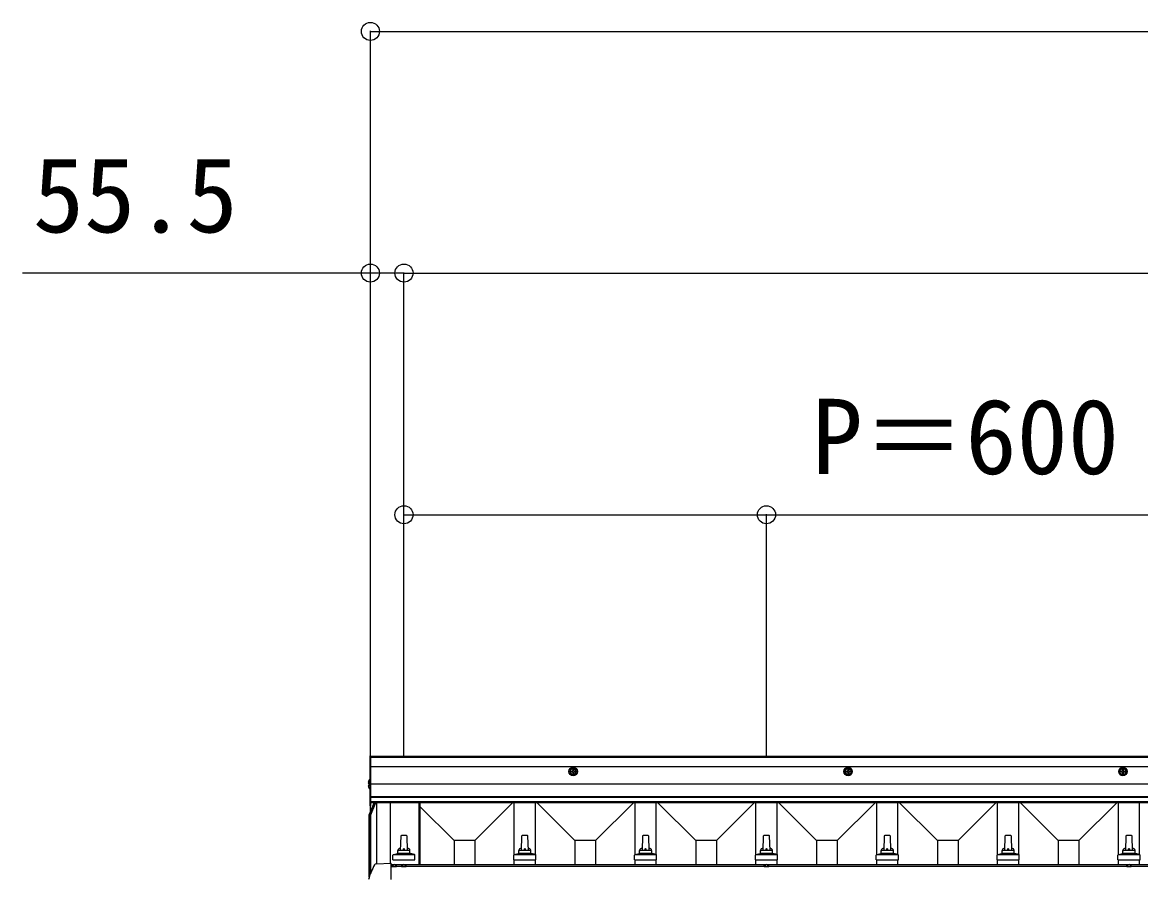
# Model space of a CAD drawing. Units: millimetres, scale not verified. Extents: x -8750 to 8750, y -13002 to 12947.
# Drawn here: x -2732 to -881, y 5293 to 6712 of the extents above; entities that cross this region are included whole.
import ezdxf
from ezdxf.enums import TextEntityAlignment as Align

# ---------------------------------------------------------------- set-up
doc = ezdxf.new("R2010")
doc.units = ezdxf.units.MM
doc.header["$LTSCALE"] = 70
doc.layers.add('0-4_YKK_A1', color=4, linetype='Continuous')
doc.layers.add('0-5_YKK_D', color=6, linetype='Continuous')
doc.styles.add('ＭＳ ゴシック', font='')
doc.styles.get('ＭＳ ゴシック').set_extended_font_data('MS Gothic')

msp = doc.modelspace()

# ---------------------------------------------------------------- linework, layer by layer
at = {"layer": '0-4_YKK_A1'}
for p, q in [((2155, 5497), (-2155, 5497)), ((2155, 5496.29), (-2155, 5496.29)), ((2155, 5495.28), (-2155, 5495.28)), ((2155, 5480), (-2155, 5480)), ((-2156.5, 5468), (-2155, 5468)), ((-1820, 5477.75), (-1825, 5474.86)), ((-1825, 5474.86), (-1825, 5469.14)), ((-1820, 5466.25), (-1825, 5469.14)), ((-1823.15, 5472.5), (-1821.5, 5472.5)), ((-1823.15, 5472.5), (-1823.15, 5471.5)), ((-1823.15, 5471.5), (-1821.5, 5471.5)), ((-1820.5, 5475.15), (-1820.5, 5473.5)), ((-1819.5, 5475.15), (-1820.5, 5475.15)), ((-1820.5, 5470.5), (-1820.5, 5468.85)), ((-1820.5, 5468.85), (-1819.5, 5468.85)), ((-1820, 5477.75), (-1815, 5474.86)), ((-1820, 5466.25), (-1815, 5469.14)), ((-1819.5, 5475.15), (-1819.5, 5473.5)), ((-1819.5, 5470.5), (-1819.5, 5468.85)), ((-1818.5, 5472.5), (-1816.85, 5472.5)), ((-1818.5, 5471.5), (-1816.85, 5471.5)), ((-1816.85, 5471.5), (-1816.85, 5472.5)), ((-1815, 5469.14), (-1815, 5474.86)), ((-1365, 5477.75), (-1370, 5474.86)), ((-1370, 5474.86), (-1370, 5469.14)), ((-1365, 5466.25), (-1370, 5469.14)), ((-1368.15, 5472.5), (-1366.5, 5472.5)), ((-1368.15, 5472.5), (-1368.15, 5471.5)), ((-1368.15, 5471.5), (-1366.5, 5471.5)), ((-1365.5, 5475.15), (-1365.5, 5473.5)), ((-1364.5, 5475.15), (-1365.5, 5475.15)), ((-1365.5, 5470.5), (-1365.5, 5468.85)), ((-1365.5, 5468.85), (-1364.5, 5468.85)), ((-1365, 5477.75), (-1360, 5474.86)), ((-1365, 5466.25), (-1360, 5469.14)), ((-1364.5, 5475.15), (-1364.5, 5473.5)), ((-1364.5, 5470.5), (-1364.5, 5468.85)), ((-1363.5, 5472.5), (-1361.85, 5472.5)), ((-1363.5, 5471.5), (-1361.85, 5471.5)), ((-1361.85, 5471.5), (-1361.85, 5472.5)), ((-1360, 5469.14), (-1360, 5474.86)), ((-910, 5477.75), (-915, 5474.86)), ((-915, 5474.86), (-915, 5469.14)), ((-910, 5466.25), (-915, 5469.14)), ((-913.15, 5472.5), (-911.5, 5472.5)), ((-913.15, 5472.5), (-913.15, 5471.5)), ((-913.15, 5471.5), (-911.5, 5471.5)), ((-910.5, 5475.15), (-910.5, 5473.5)), ((-909.5, 5475.15), (-910.5, 5475.15)), ((-910.5, 5470.5), (-910.5, 5468.85)), ((-910.5, 5468.85), (-909.5, 5468.85)), ((-910, 5477.75), (-905, 5474.86)), ((-910, 5466.25), (-905, 5469.14)), ((-909.5, 5475.15), (-909.5, 5473.5)), ((-909.5, 5470.5), (-909.5, 5468.85)), ((-908.5, 5472.5), (-906.85, 5472.5)), ((-908.5, 5471.5), (-906.85, 5471.5)), ((-906.85, 5471.5), (-906.85, 5472.5)), ((-905, 5469.14), (-905, 5474.86)), ((-2158.98, 5454.04), (-2158.1, 5454.04)), ((-2158.98, 5447.02), (-2158.1, 5447.02)), ((-2158.58, 5452.39), (-2156.71, 5453.32)), ((-2158.58, 5445.37), (-2156.71, 5446.3)), ((-2156.71, 5453.32), (-2156.1, 5454.47)), ((-2156.71, 5446.3), (-2156.1, 5447.44)), ((-2156.5, 5458.44), (-2156.5, 5451.26)), ((-2156.5, 5454.37), (-2155, 5454.37)), ((-2156.5, 5451.42), (-2156.5, 5443.47)), ((2155, 5451.02), (-2155, 5451.02)), ((2155, 5430.26), (-2155, 5430.26)), ((2155, 5429.26), (-2155, 5429.26)), ((-2157.43, 5397.64), (-2148.21, 5420.45)), ((-2157.43, 5400.29), (-2149.27, 5420.45)), ((-2147.14, 5420.45), (-2156.5, 5397.27)), ((2155, 5421.95), (-2155, 5421.95)), ((2155, 5420.45), (-2155, 5420.45)), ((-2145.5, 5420.45), (-2145.5, 5319.18)), ((-2123, 5420.45), (-2123, 5320.35)), ((-2075.19, 5420.45), (-2075.19, 5317.61)), ((-2073.5, 5420.45), (-2073.5, 5317.61)), ((-2017.1, 5357.81), (-2073.5, 5414.21)), ((-1982.9, 5357.81), (-1920.26, 5420.45)), ((-1917.5, 5334.57), (-1917.5, 5420.45)), ((-1882.5, 5334.57), (-1882.5, 5420.45)), ((-1817.1, 5357.81), (-1879.74, 5420.45)), ((-1782.9, 5357.81), (-1720.26, 5420.45)), ((-1717.5, 5334.57), (-1717.5, 5420.45)), ((-1682.5, 5334.57), (-1682.5, 5420.45)), ((-1617.1, 5357.81), (-1679.74, 5420.45)), ((-1582.9, 5357.81), (-1520.26, 5420.45)), ((-1517.5, 5334.57), (-1517.5, 5420.45)), ((-1482.5, 5334.57), (-1482.5, 5420.45)), ((-1417.1, 5357.81), (-1479.74, 5420.45)), ((-1382.9, 5357.81), (-1320.26, 5420.45)), ((-1317.5, 5334.57), (-1317.5, 5420.45)), ((-1282.5, 5334.57), (-1282.5, 5420.45)), ((-1217.1, 5357.81), (-1279.74, 5420.45)), ((-1182.9, 5357.81), (-1120.26, 5420.45)), ((-1117.5, 5334.57), (-1117.5, 5420.45)), ((-1082.5, 5334.57), (-1082.5, 5420.45)), ((-1017.1, 5357.81), (-1079.74, 5420.45)), ((-982.9, 5357.81), (-920.26, 5420.45)), ((-917.5, 5334.57), (-917.5, 5420.45)), ((-882.5, 5334.57), (-882.5, 5420.45)), ((-2157.5, 5297.35), (-2157.5, 5399.92)), ((-2157.5, 5397.27), (-2157.5, 5399.92)), ((-2157.43, 5397.64), (-2157.5, 5397.27)), ((-2156.5, 5399.94), (-2156.5, 5300.34)), ((-2155.5, 5402.42), (-2155.5, 5303.06)), ((-2105.27, 5364.92), (-2106, 5341.39)), ((-2095.73, 5365.89), (-2104.27, 5365.89)), ((-2094, 5341.39), (-2094.73, 5364.92)), ((-1982.9, 5357.81), (-1982.9, 5317.61)), ((-1905.27, 5364.92), (-1906, 5341.39)), ((-1895.73, 5365.89), (-1904.27, 5365.89)), ((-1894, 5341.39), (-1894.73, 5364.92)), ((-1782.9, 5357.81), (-1782.9, 5317.61)), ((-1705.27, 5364.92), (-1706, 5341.39)), ((-1695.73, 5365.89), (-1704.27, 5365.89)), ((-1694, 5341.39), (-1694.73, 5364.92)), ((-1582.9, 5357.81), (-1582.9, 5317.61)), ((-1505.27, 5364.92), (-1506, 5341.39)), ((-1505.27, 5364.92), (-1506, 5341.39)), ((-1495.73, 5365.89), (-1504.27, 5365.89)), ((-1495.73, 5365.89), (-1504.27, 5365.89)), ((-1494, 5341.39), (-1494.73, 5364.92)), ((-1494, 5341.39), (-1494.73, 5364.92)), ((-1382.9, 5357.81), (-1382.9, 5317.61)), ((-1305.27, 5364.92), (-1306, 5341.39)), ((-1295.73, 5365.89), (-1304.27, 5365.89)), ((-1294, 5341.39), (-1294.73, 5364.92)), ((-1182.9, 5357.81), (-1182.9, 5317.61)), ((-1105.27, 5364.92), (-1106, 5341.39)), ((-1095.73, 5365.89), (-1104.27, 5365.89)), ((-1094, 5341.39), (-1094.73, 5364.92)), ((-982.9, 5357.81), (-982.9, 5317.61)), ((-905.27, 5364.92), (-906, 5341.39)), ((-905.27, 5364.92), (-906, 5341.39)), ((-895.73, 5365.89), (-904.27, 5365.89)), ((-895.73, 5365.89), (-904.27, 5365.89)), ((-894, 5341.39), (-894.73, 5364.92)), ((-894, 5341.39), (-894.73, 5364.92)), ((-2118.25, 5325.89), (-2118.25, 5333.61)), ((-2082.13, 5334.39), (-2117.87, 5334.39)), ((-2117.49, 5334.58), (-2110.76, 5336.21)), ((-2089.62, 5336.39), (-2110.38, 5336.39)), ((-2110, 5337.18), (-2110, 5341.39)), ((-2091, 5341.39), (-2109, 5341.39)), ((-2090, 5337.18), (-2090, 5341.39)), ((-2082.51, 5334.58), (-2089.24, 5336.21)), ((-2081.75, 5325.89), (-2081.75, 5333.61)), ((-1918.25, 5325.89), (-1918.25, 5333.61)), ((-1882.13, 5334.39), (-1917.87, 5334.39)), ((-1917.49, 5334.58), (-1910.76, 5336.21)), ((-1889.62, 5336.39), (-1910.38, 5336.39)), ((-1910, 5337.18), (-1910, 5341.39)), ((-1891, 5341.39), (-1909, 5341.39)), ((-1890, 5337.18), (-1890, 5341.39)), ((-1882.51, 5334.58), (-1889.24, 5336.21)), ((-1881.75, 5325.89), (-1881.75, 5333.61)), ((-1718.25, 5325.89), (-1718.25, 5333.61)), ((-1682.13, 5334.39), (-1717.87, 5334.39)), ((-1717.49, 5334.58), (-1710.76, 5336.21)), ((-1689.62, 5336.39), (-1710.38, 5336.39)), ((-1710, 5337.18), (-1710, 5341.39)), ((-1691, 5341.39), (-1709, 5341.39)), ((-1690, 5337.18), (-1690, 5341.39)), ((-1682.51, 5334.58), (-1689.24, 5336.21)), ((-1681.75, 5325.89), (-1681.75, 5333.61)), ((-1518.25, 5325.89), (-1518.25, 5333.61)), ((-1518.25, 5325.89), (-1518.25, 5333.61)), ((-1482.13, 5334.39), (-1517.87, 5334.39)), ((-1482.13, 5334.39), (-1517.87, 5334.39)), ((-1517.49, 5334.58), (-1510.76, 5336.21)), ((-1517.49, 5334.58), (-1510.76, 5336.21)), ((-1489.62, 5336.39), (-1510.38, 5336.39)), ((-1489.62, 5336.39), (-1510.38, 5336.39)), ((-1510, 5337.18), (-1510, 5341.39)), ((-1510, 5337.18), (-1510, 5341.39)), ((-1491, 5341.39), (-1509, 5341.39)), ((-1491, 5341.39), (-1509, 5341.39)), ((-1490, 5337.18), (-1490, 5341.39)), ((-1490, 5337.18), (-1490, 5341.39)), ((-1482.51, 5334.58), (-1489.24, 5336.21)), ((-1482.51, 5334.58), (-1489.24, 5336.21)), ((-1481.75, 5325.89), (-1481.75, 5333.61)), ((-1481.75, 5325.89), (-1481.75, 5333.61)), ((-1318.25, 5325.89), (-1318.25, 5333.61)), ((-1282.13, 5334.39), (-1317.87, 5334.39)), ((-1317.49, 5334.58), (-1310.76, 5336.21)), ((-1289.62, 5336.39), (-1310.38, 5336.39)), ((-1310, 5337.18), (-1310, 5341.39)), ((-1291, 5341.39), (-1309, 5341.39)), ((-1290, 5337.18), (-1290, 5341.39)), ((-1282.51, 5334.58), (-1289.24, 5336.21)), ((-1281.75, 5325.89), (-1281.75, 5333.61)), ((-1118.25, 5325.89), (-1118.25, 5333.61)), ((-1082.13, 5334.39), (-1117.87, 5334.39)), ((-1117.49, 5334.58), (-1110.76, 5336.21)), ((-1089.62, 5336.39), (-1110.38, 5336.39)), ((-1110, 5337.18), (-1110, 5341.39)), ((-1091, 5341.39), (-1109, 5341.39)), ((-1090, 5337.18), (-1090, 5341.39)), ((-1082.51, 5334.58), (-1089.24, 5336.21)), ((-1081.75, 5325.89), (-1081.75, 5333.61)), ((-918.25, 5325.89), (-918.25, 5333.61)), ((-918.25, 5325.89), (-918.25, 5333.61)), ((-882.13, 5334.39), (-917.87, 5334.39)), ((-882.13, 5334.39), (-917.87, 5334.39)), ((-917.49, 5334.58), (-910.76, 5336.21)), ((-917.49, 5334.58), (-910.76, 5336.21)), ((-889.62, 5336.39), (-910.38, 5336.39)), ((-889.62, 5336.39), (-910.38, 5336.39)), ((-910, 5337.18), (-910, 5341.39)), ((-910, 5337.18), (-910, 5341.39)), ((-891, 5341.39), (-909, 5341.39)), ((-891, 5341.39), (-909, 5341.39)), ((-890, 5337.18), (-890, 5341.39)), ((-890, 5337.18), (-890, 5341.39)), ((-882.51, 5334.58), (-889.24, 5336.21)), ((-882.51, 5334.58), (-889.24, 5336.21)), ((-881.75, 5325.89), (-881.75, 5333.61)), ((-881.75, 5325.89), (-881.75, 5333.61)), ((-2146.11, 5319.14), (-2121.15, 5320.45)), ((-2121, 5320.45), (-2121, 5320.46)), ((-2121, 5319.14), (-2121, 5320.45)), ((-2118.13, 5317.62), (-2121, 5317.62)), ((2121, 5314.98), (-2121, 5314.98)), ((-2119.91, 5315.48), (-2119.74, 5316.46)), ((-2119.91, 5315.48), (-2119.82, 5314.98)), ((-2119.82, 5314.98), (-2112.18, 5314.98)), ((-2118.3, 5317.56), (-2117.15, 5315.25)), ((-2118.25, 5325.89), (-2081.75, 5325.89)), ((-2117.15, 5315.25), (-2116, 5314.64)), ((-2114.86, 5315.25), (-2116, 5314.64)), ((-2113.7, 5317.56), (-2114.86, 5315.25)), ((-2102.13, 5317.62), (-2113.87, 5317.62)), ((-2112.09, 5315.48), (-2112.26, 5316.46)), ((-2103.91, 5315.48), (-2103.74, 5316.46)), ((-2103.91, 5315.48), (-2103.82, 5314.98)), ((-2103.82, 5314.98), (-2096.18, 5314.98)), ((-2102.3, 5317.56), (-2101.15, 5315.25)), ((-2101.15, 5315.25), (-2100, 5314.64)), ((-2098.86, 5315.25), (-2100, 5314.64)), ((-2097.7, 5317.56), (-2098.86, 5315.25)), ((-1502.13, 5317.62), (-2097.87, 5317.62)), ((-2096.09, 5315.48), (-2096.26, 5316.46)), ((-1918.25, 5325.89), (-1881.75, 5325.89)), ((-1917.5, 5317.61), (-1917.5, 5325.89)), ((-1882.5, 5317.61), (-1882.5, 5325.89)), ((-1718.25, 5325.89), (-1681.75, 5325.89)), ((-1717.5, 5317.61), (-1717.5, 5325.89)), ((-1682.5, 5317.61), (-1682.5, 5325.89)), ((-1518.25, 5325.89), (-1481.75, 5325.89)), ((-1518.25, 5325.89), (-1481.75, 5325.89)), ((-1517.5, 5317.61), (-1517.5, 5325.89)), ((-1503.91, 5315.48), (-1503.74, 5316.46)), ((-1503.91, 5315.48), (-1503.82, 5314.98)), ((-1503.82, 5314.98), (-1496.18, 5314.98)), ((-1502.3, 5317.56), (-1501.14, 5315.25)), ((-1501.14, 5315.25), (-1500, 5314.64)), ((-1498.85, 5315.25), (-1500, 5314.64)), ((-1497.7, 5317.56), (-1498.85, 5315.25)), ((-902.12, 5317.62), (-1497.87, 5317.62)), ((-1496.09, 5315.48), (-1496.26, 5316.46)), ((-1482.5, 5317.61), (-1482.5, 5325.89)), ((-1318.25, 5325.89), (-1281.75, 5325.89)), ((-1317.5, 5317.61), (-1317.5, 5325.89)), ((-1282.5, 5317.61), (-1282.5, 5325.89)), ((-1118.25, 5325.89), (-1081.75, 5325.89)), ((-1117.5, 5317.61), (-1117.5, 5325.89)), ((-1082.5, 5317.61), (-1082.5, 5325.89)), ((-918.25, 5325.89), (-881.75, 5325.89)), ((-918.25, 5325.89), (-881.75, 5325.89)), ((-917.5, 5317.61), (-917.5, 5325.89)), ((-903.91, 5315.48), (-903.74, 5316.46)), ((-903.91, 5315.48), (-903.82, 5314.98)), ((-903.82, 5314.98), (-896.18, 5314.98)), ((-902.3, 5317.56), (-901.14, 5315.24)), ((-901.14, 5315.24), (-900, 5314.64)), ((-898.85, 5315.24), (-900, 5314.64)), ((-897.7, 5317.56), (-898.85, 5315.24)), ((-302.12, 5317.62), (-897.88, 5317.62)), ((-896.09, 5315.48), (-896.26, 5316.46)), ((-882.5, 5317.61), (-882.5, 5325.89))]:
    msp.add_line(p, q, dxfattribs=at)
msp.add_lwpolyline([(-2156.5, 5415), (-2155, 5415), (-2155, 5498), (-2156.5, 5498)], close=True, dxfattribs=at)
for points in [[(-2158.98, 5454.89), (-2158.1, 5454.89), (-2158.1, 5454.04)], [(-2158.98, 5447.87), (-2158.1, 5447.87), (-2158.1, 5447.02)], [(-2158.58, 5456.54), (-2156.71, 5455.61), (-2156.1, 5454.47)], [(-2158.58, 5449.52), (-2156.71, 5448.59), (-2156.1, 5447.44)], [(-1982.9, 5357.81), (-2017.1, 5357.81), (-2017.1, 5317.61)], [(-1782.9, 5357.81), (-1817.1, 5357.81), (-1817.1, 5317.61)], [(-1582.9, 5357.81), (-1617.1, 5357.81), (-1617.1, 5317.61)], [(-1382.9, 5357.81), (-1417.1, 5357.81), (-1417.1, 5317.61)], [(-1182.9, 5357.81), (-1217.1, 5357.81), (-1217.1, 5317.61)], [(-982.9, 5357.81), (-1017.1, 5357.81), (-1017.1, 5317.61)], [(-2121, 5293.1), (-2121, 5317.64), (-2121, 5319.14)], [(-2119.91, 5315.48), (-2112.09, 5315.48), (-2112.18, 5314.98)], [(-2103.91, 5315.48), (-2096.09, 5315.48), (-2096.18, 5314.98)], [(-1503.91, 5315.48), (-1496.09, 5315.48), (-1496.18, 5314.98)], [(-903.91, 5315.48), (-896.09, 5315.48), (-896.18, 5314.98)]]:
    msp.add_lwpolyline(points, dxfattribs=at)
for centre, radius in [((-1820, 5472), 7), ((-1365, 5472), 7), ((-910, 5472), 7), ((-1820, 5472), 5), ((-1365, 5472), 5), ((-910, 5472), 5)]:
    msp.add_circle(centre, radius, dxfattribs=at)
for centre, radius, start, end in [((-1821.5, 5473.5), 1, 270, 0), ((-1821.5, 5470.5), 1, 0, 90), ((-1818.5, 5473.5), 1, 180, 270), ((-1818.5, 5470.5), 1, 90, 180), ((-1366.5, 5473.5), 1, 270, 0), ((-1366.5, 5470.5), 1, 0, 90), ((-1363.5, 5473.5), 1, 180, 270), ((-1363.5, 5470.5), 1, 90, 180), ((-911.5, 5473.5), 1, 270, 0), ((-911.5, 5470.5), 1, 0, 90), ((-908.5, 5473.5), 1, 180, 270), ((-908.5, 5470.5), 1, 90, 180), ((-2153.7, 5454.47), 5.3, 127.71409, 175.40059), ((-2153.7, 5454.47), 5.3, 184.59941, 221.5236), ((-2153.7, 5447.44), 5.3, 127.71409, 175.40059), ((-2153.7, 5447.44), 5.3, 184.59941, 232.28591), ((-2156.77, 5458.44), 0.274, 0, 127.71409), ((-2156.77, 5451.42), 0.274, 0, 127.71409), ((-2156.77, 5443.47), 0.274, 232.28591, 0), ((-2156.5, 5399.92), 0.997, 157.97141, 180), ((-2104.27, 5364.89), 1, 90, 178.60509), ((-2095.73, 5364.89), 1, 1.39491, 90), ((-1904.27, 5364.89), 1, 90, 178.60509), ((-1895.73, 5364.89), 1, 1.39491, 90), ((-1704.27, 5364.89), 1, 90, 178.60509), ((-1695.73, 5364.89), 1, 1.39491, 90), ((-1504.27, 5364.89), 1, 90, 178.60509), ((-1504.27, 5364.89), 1, 90, 178.60509), ((-1495.73, 5364.89), 1, 1.39491, 90), ((-1495.73, 5364.89), 1, 1.39491, 90), ((-1304.27, 5364.89), 1, 90, 178.60509), ((-1295.73, 5364.89), 1, 1.39491, 90), ((-1104.27, 5364.89), 1, 90, 178.60509), ((-1095.73, 5364.89), 1, 1.39491, 90), ((-904.27, 5364.89), 1, 90, 178.60509), ((-904.27, 5364.89), 1, 90, 178.60509), ((-895.73, 5364.89), 1, 1.39491, 90), ((-895.73, 5364.89), 1, 1.39491, 90), ((-2117.25, 5333.61), 1, 103.62699, 180), ((-2111, 5337.18), 1, 283.62699, 0), ((-2105.91, 5340.76), 4.13, 90, 171.17633), ((-2109, 5340.39), 1, 90, 180), ((-2096.67, 5341.39), 4.83, 133.60282, 180), ((-2103.33, 5341.39), 4.83, 0, 46.39718), ((-2094.09, 5340.76), 4.13, 8.82367, 90), ((-2091, 5340.39), 1, 0, 90), ((-2089, 5337.18), 1, 180, 256.37301), ((-2082.75, 5333.61), 1, 0, 76.37301), ((-1917.25, 5333.61), 1, 103.62699, 180), ((-1911, 5337.18), 1, 283.62699, 0), ((-1905.91, 5340.76), 4.13, 90, 171.17633), ((-1909, 5340.39), 1, 90, 180), ((-1896.67, 5341.39), 4.83, 133.60282, 180), ((-1903.33, 5341.39), 4.83, 0, 46.39718), ((-1894.09, 5340.76), 4.13, 8.82367, 90), ((-1891, 5340.39), 1, 0, 90), ((-1889, 5337.18), 1, 180, 256.37301), ((-1882.75, 5333.61), 1, 0, 76.37301), ((-1717.25, 5333.61), 1, 103.62699, 180), ((-1711, 5337.18), 1, 283.62699, 0), ((-1705.91, 5340.76), 4.13, 90, 171.17633), ((-1709, 5340.39), 1, 90, 180), ((-1696.67, 5341.39), 4.83, 133.60282, 180), ((-1703.33, 5341.39), 4.83, 0, 46.39718), ((-1694.09, 5340.76), 4.13, 8.82367, 90), ((-1691, 5340.39), 1, 0, 90), ((-1689, 5337.18), 1, 180, 256.37301), ((-1682.75, 5333.61), 1, 0, 76.37301), ((-1517.25, 5333.61), 1, 103.62699, 180), ((-1517.25, 5333.61), 1, 103.62699, 180), ((-1511, 5337.18), 1, 283.62699, 0), ((-1511, 5337.18), 1, 283.62699, 0), ((-1505.91, 5340.76), 4.13, 90, 171.17633), ((-1505.91, 5340.76), 4.13, 90, 171.17633), ((-1509, 5340.39), 1, 90, 180), ((-1509, 5340.39), 1, 90, 180), ((-1496.67, 5341.39), 4.83, 133.60282, 180), ((-1496.67, 5341.39), 4.83, 133.60282, 180), ((-1503.33, 5341.39), 4.83, 0, 46.39718), ((-1503.33, 5341.39), 4.83, 0, 46.39718), ((-1494.09, 5340.76), 4.13, 8.82367, 90), ((-1494.09, 5340.76), 4.13, 8.82367, 90), ((-1491, 5340.39), 1, 0, 90), ((-1491, 5340.39), 1, 0, 90), ((-1489, 5337.18), 1, 180, 256.37301), ((-1489, 5337.18), 1, 180, 256.37301), ((-1482.75, 5333.61), 1, 0, 76.37301), ((-1482.75, 5333.61), 1, 0, 76.37301), ((-1317.25, 5333.61), 1, 103.62699, 180), ((-1311, 5337.18), 1, 283.62699, 0), ((-1305.91, 5340.76), 4.13, 90, 171.17633), ((-1309, 5340.39), 1, 90, 180), ((-1296.67, 5341.39), 4.83, 133.60282, 180), ((-1303.33, 5341.39), 4.83, 0, 46.39718), ((-1294.09, 5340.76), 4.13, 8.82367, 90), ((-1291, 5340.39), 1, 0, 90), ((-1289, 5337.18), 1, 180, 256.37301), ((-1282.75, 5333.61), 1, 0, 76.37301), ((-1117.25, 5333.61), 1, 103.62699, 180), ((-1111, 5337.18), 1, 283.62699, 0), ((-1105.91, 5340.76), 4.13, 90, 171.17633), ((-1109, 5340.39), 1, 90, 180), ((-1096.67, 5341.39), 4.83, 133.60282, 180), ((-1103.33, 5341.39), 4.83, 0, 46.39718), ((-1094.09, 5340.76), 4.13, 8.82367, 90), ((-1091, 5340.39), 1, 0, 90), ((-1089, 5337.18), 1, 180, 256.37301), ((-1082.75, 5333.61), 1, 0, 76.37301), ((-917.25, 5333.61), 1, 103.62699, 180), ((-917.25, 5333.61), 1, 103.62699, 180), ((-911, 5337.18), 1, 283.62699, 0), ((-911, 5337.18), 1, 283.62699, 0), ((-905.91, 5340.76), 4.13, 90, 171.17633), ((-905.91, 5340.76), 4.13, 90, 171.17633), ((-909, 5340.39), 1, 90, 180), ((-909, 5340.39), 1, 90, 180), ((-896.67, 5341.39), 4.83, 133.60282, 180), ((-896.67, 5341.39), 4.83, 133.60282, 180), ((-903.33, 5341.39), 4.83, 0, 46.39718), ((-903.33, 5341.39), 4.83, 0, 46.39718), ((-894.09, 5340.76), 4.13, 8.82367, 90), ((-894.09, 5340.76), 4.13, 8.82367, 90), ((-891, 5340.39), 1, 0, 90), ((-891, 5340.39), 1, 0, 90), ((-889, 5337.18), 1, 180, 256.37301), ((-889, 5337.18), 1, 180, 256.37301), ((-882.75, 5333.61), 1, 0, 76.37301), ((-882.75, 5333.61), 1, 0, 76.37301), ((-2118.85, 5316.3), 0.9, 120.63591, 170), ((-2116, 5311.48), 6.5, 59.36409, 120.63591), ((-2113.15, 5316.3), 0.9, 10, 59.36409), ((-2102.85, 5316.3), 0.9, 120.63591, 170), ((-2100, 5311.48), 6.5, 59.36409, 120.63591), ((-2097.15, 5316.3), 0.9, 10, 59.36409), ((-1502.85, 5316.3), 0.9, 120.63591, 170), ((-1500, 5311.48), 6.5, 59.36409, 120.63591), ((-1497.15, 5316.3), 0.9, 10, 59.36409), ((-902.85, 5316.3), 0.9, 120.63591, 170), ((-900, 5311.48), 6.5, 59.36409, 120.63591), ((-897.15, 5316.3), 0.9, 10, 59.36409)]:
    msp.add_arc(centre, radius, start, end, dxfattribs=at)
for centre, major_axis, ratio, start_param, end_param in [((-2058.89, 5266.13), (103.44, 0), 0.99863, 2.6194896, 2.8774017), ((-2145.95, 5316.15), (-3, 0), 0.99863, 4.7647489, 5.7610822), ((-2121, 5317.45), (-4.24, -0.23), 0.706571, 4.6734915, 4.7085183)]:
    msp.add_ellipse(centre, major_axis=major_axis, ratio=ratio, start_param=start_param, end_param=end_param, dxfattribs=at)
at = {"layer": '0-5_YKK_D'}
for p, q in [((-2155.5, 5403.42), (-2155.5, 6698)), ((-2155.5, 6697), (2155.5, 6697)), ((-2155.5, 6297), (-2731.52, 6297)), ((-2155.5, 5403.42), (-2155.5, 6298)), ((-2100, 6297), (-2155.5, 6297)), ((-2100, 5498), (-2100, 6298)), ((-2100, 5498), (-2100, 6298)), ((-2100, 6297), (-2040, 6297)), ((-2100, 6297), (2100, 6297)), ((-2100, 5498), (-2100, 5898)), ((-1500, 5498), (-1500, 5898))]:
    msp.add_line(p, q, dxfattribs=at)
msp.add_lwpolyline([(-2100, 5897), (-1500, 5897), (-633.35, 5897)], dxfattribs=at)
for centre in [(-2155.5, 6697), (-2155.5, 6297), (-2100, 6297), (-2100, 6297), (-2100, 5897), (-1500, 5897)]:
    msp.add_circle(centre, 15, dxfattribs=at)

# ---------------------------------------------------------------- texts
at = {"layer": '0-5_YKK_D', "style": 'ＭＳ ゴシック'}
for s, p in [('55.5', (-2714.08, 6327)), ('P＝600', (-1425.45, 5927))]:
    msp.add_text(s, height=124.6, dxfattribs=at).set_placement(p, align=Align.BOTTOM_LEFT)

doc.saveas('drawing.dxf')
